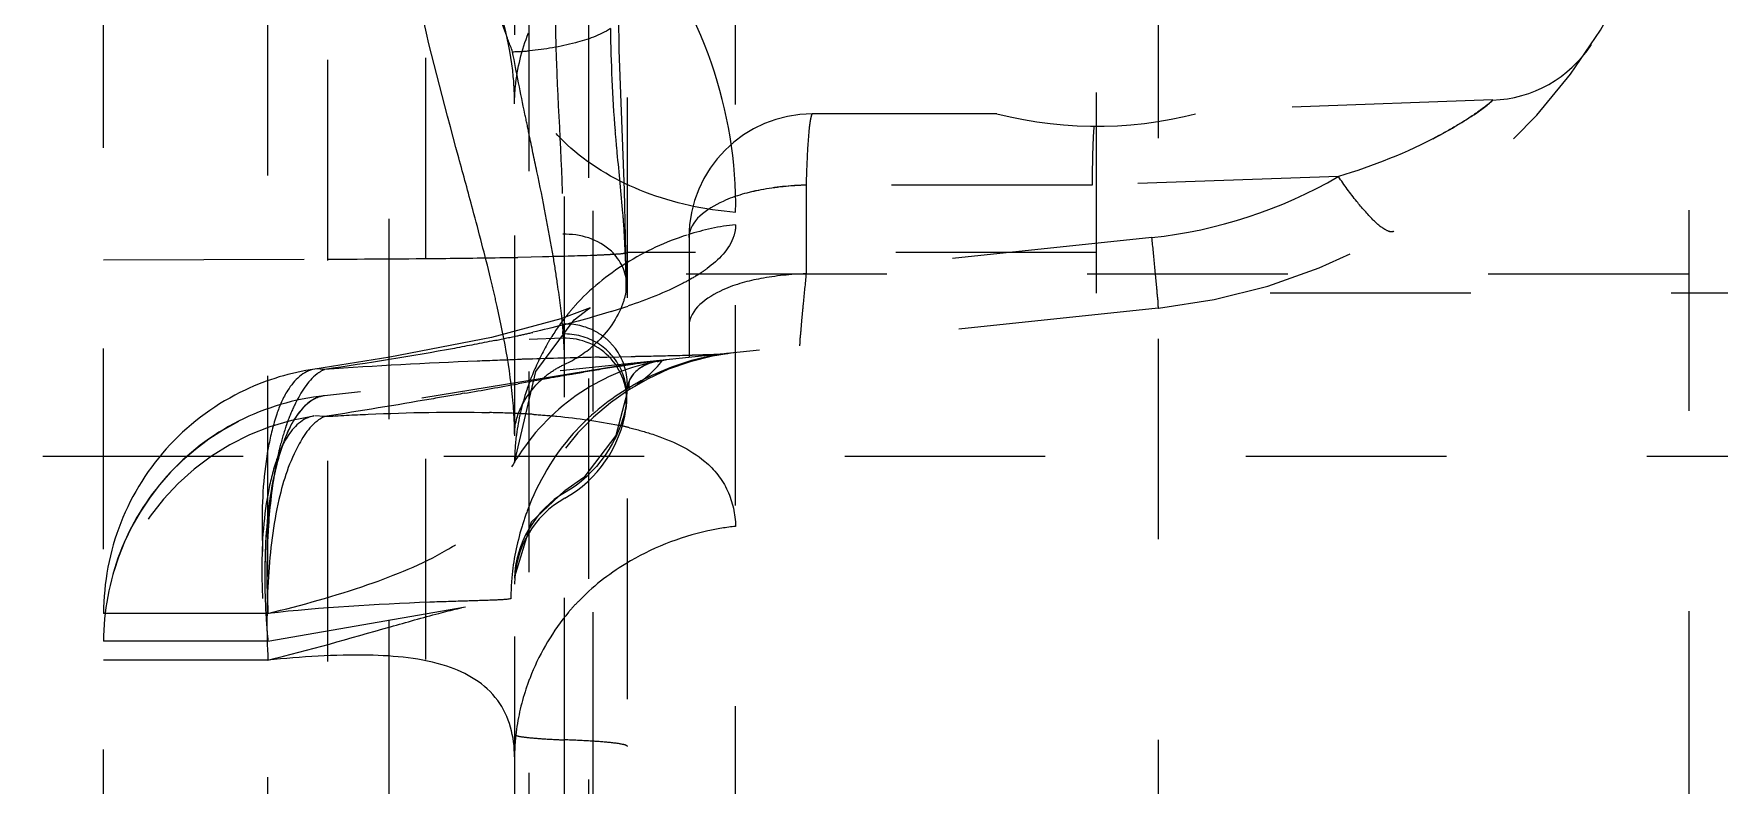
# Model space of a CAD drawing. Header units: millimetres. Extents: x 1147 to 12155, y -6137 to -4403.
# Drawn here: x 3290.88 to 3304.61, y -5295.61 to -5289.49 of the extents above; entities that cross this region are included whole.
import ezdxf

# ---------------------------------------------------------------- set-up
doc = ezdxf.new("R2010")
doc.units = ezdxf.units.MM
doc.header["$LTSCALE"] = 16.335
doc.linetypes.add('HIDDEN', pattern=[0.2, 0.1, -0.1])
doc.layers.add('DEFAULT_2', color=8, linetype='HIDDEN')

msp = doc.modelspace()

# ---------------------------------------------------------------- linework, layer by layer
at = {"layer": 'DEFAULT_2', "color": 8, "linetype": 'HIDDEN'}
for p, q in [((3293.277, -5402.415), (3293.277, -5115.128)), ((3295.718, -5399.454), (3295.718, -5118.089)), ((3295.207, -5396.995), (3295.207, -5120.548)), ((3294.799, -5121.249), (3294.799, -5396.294)), ((3292.79, -5388.654), (3292.79, -5127.217)), ((3295.437, -5127.584), (3295.437, -5389.959)), ((3294.918, -5388.619), (3294.918, -5128.948)), ((3295.401, -5128.948), (3295.401, -5388.595)), ((3291.451, -5388.431), (3291.451, -5129.112)), ((3304.365, -5261.525), (3304.365, -5343.234)), ((3300.043, -5262.572), (3300.043, -5348.033)), ((3296.6, -5303.135), (3296.6, -5269.401)), ((3293.777, -5384.107), (3293.777, -5273.351)), ((3294.074, -5273.351), (3294.074, -5384.107)), ((3299.539, -5291.603), (3299.539, -5281.221)), ((3302.766, -5290.03), (3300.469, -5290.111)), ((3298.728, -5290.143), (3297.226, -5290.143)), ((3297.174, -5290.724), (3297.174, -5291.446)), ((3299.504, -5290.724), (3297.174, -5290.724)), ((3301.51, -5290.654), (3299.504, -5290.724)), ((3296.221, -5291.149), (3296.221, -5292.127)), ((3299.991, -5291.15), (3297.174, -5291.446)), ((3299.539, -5291.272), (3295.718, -5291.272)), ((3276.086, -5291.384), (3291.451, -5291.332)), ((3291.451, -5291.332), (3293.277, -5291.326)), ((3294.934, -5291.31), (3294.825, -5291.312)), ((3295.027, -5291.308), (3294.934, -5291.31)), ((3304.365, -5291.45), (3294.799, -5291.45)), ((3295.707, -5291.593), (3295.712, -5291.534)), ((3315.656, -5291.603), (3299.539, -5291.603)), ((3300.043, -5291.725), (3293.252, -5292.439)), ((3295.175, -5291.814), (3294.611, -5291.964)), ((3295.414, -5291.723), (3295.175, -5291.814)), ((3295.401, -5291.731), (3295.414, -5291.723)), ((3295.192, -5291.971), (3294.918, -5291.981)), ((3295.491, -5292.125), (3295.552, -5292.124)), ((3295.552, -5292.124), (3295.75, -5292.119)), ((3295.657, -5292.196), (3293.164, -5292.604)), ((3293.178, -5292.221), (3293.178, -5292.221)), ((3293.252, -5292.225), (3293.178, -5292.221)), ((3296.035, -5292.147), (3295.657, -5292.196)), ((3295.975, -5292.153), (3295.967, -5292.159)), ((3296.081, -5292.142), (3296.033, -5292.147)), ((3294.948, -5292.32), (3294.828, -5292.342)), ((3295.075, -5292.298), (3294.948, -5292.32)), ((3295.715, -5292.422), (3295.718, -5292.345)), ((3295.712, -5292.444), (3295.712, -5292.447)), ((3293.172, -5292.603), (3293.171, -5292.603)), ((3293.252, -5292.608), (3293.172, -5292.603)), ((3268.086, -5292.931), (3315.656, -5292.931)), ((3295.207, -5293.214), (3294.935, -5293.468)), ((3295.207, -5293.214), (3295.208, -5293.229)), ((3295.363, -5293.106), (3295.208, -5293.214)), ((3294.935, -5293.468), (3294.799, -5293.914)), ((3292.79, -5294.439), (3294.799, -5294.087)), ((3292.79, -5294.212), (3291.451, -5294.212)), ((3292.79, -5294.439), (3291.451, -5294.439)), ((3292.79, -5294.593), (3291.451, -5294.593))]:
    msp.add_line(p, q, dxfattribs=at)
for points in [[(3295.712, -5291.529), (3295.695, -5290.768), (3295.651, -5289.622), (3295.649, -5289.351)], [(3294.799, -5292.983), (3294.973, -5292.241), (3295.285, -5291.822), (3295.401, -5291.731)], [(3294.611, -5291.964), (3293.784, -5292.126), (3293.171, -5292.222)], [(3295.963, -5292.162), (3295.974, -5292.158), (3296.029, -5292.148)], [(3295.967, -5292.159), (3295.963, -5292.162), (3295.975, -5292.157)], [(3295.712, -5292.447), (3295.712, -5292.455), (3295.718, -5292.341)], [(3295.714, -5292.424), (3295.625, -5292.762), (3295.363, -5293.106)]]:
    msp.add_lwpolyline(points, dxfattribs=at)
for centre, radius, start, end in [((3299.539, -5286.926), 4.826, 276, 84), ((3307.193, -5289.346), 11.613, 180.5056, 184.6183), ((3294.722, -5287.408), 2.23, 271.5619, 275.1126), ((3302.731, -5289.026), 1.006, 272, 326.6595), ((3297.226, -5291.149), 1.006, 90, 180), ((3299.539, -5286.926), 3.318, 255.8589, 286.279), ((3212.626, -5307.731), 84.115, 11.7428, 11.95277), ((3299.591, -5287.35), 3.821, 276, 300.1399), ((3296.861, -5293.202), 2.173, 107.5423, 122.1289), ((3292.856, -5155.565), 135.762, 270.17754, 270.58318), ((3293.437, -5210.222), 81.102, 270.56576, 270.9804), ((3295.548, -5290.269), 1.399, 301.6147, 303.2746), ((3295.661, -5290.44), 1.194, 303.2418, 306.2434), ((3296.606, -5292.89), 1.769, 137.9629, 140.9231), ((3293.972, -5286.565), 5.434, 287.2746, 288.8086), ((3296.673, -5292.942), 1.854, 140.9566, 147.8607), ((3291.731, -5277.764), 14.519, 281.5304, 282.2766), ((3292.103, -5279.477), 12.767, 282.2802, 282.876), ((3296.739, -5292.985), 1.933, 147.8322, 150.5368), ((3295.21, -5292.474), 0.503, 351.3925, 92), ((3295.218, -5292.361), 0.506, 50.6685, 61.7734), ((3296.81, -5294.087), 2.011, 96, 180), ((3296.803, -5293.02), 2.005, 150.5647, 158.4998), ((3297.051, -5356.827), 64.721, 91.38177, 91.86366), ((3294.813, -5291.325), 0.944, 294.7153, 311.6417), ((3295.577, -5268.976), 23.141, 271.5076, 271.6631), ((3293.467, -5294.231), 2.031, 98.3811, 115.1448), ((3296.414, -5339.034), 46.916, 92.3441, 93.8656), ((3296.614, -5343.56), 51.446, 91.9952, 92.3602), ((3296.761, -5347.704), 55.594, 91.8702, 91.9978), ((3295.534, -5292.871), 0.762, 125.0634, 135.0344), ((3306.065, -5354.603), 63.267, 99.83506, 100.00357), ((3301.973, -5331.023), 39.334, 99.6795, 99.8293), ((3299.034, -5313.656), 21.721, 98.9715, 99.7393), ((3297.869, -5306.299), 14.272, 98.546, 98.9567), ((3295.215, -5291.527), 1.006, 301.917, 321.7117), ((3257.2, -5080.727), 214.934, 279.9638, 280.08255), ((3296.836, -5293.034), 2.041, 158.4773, 161.6818), ((3296.822, -5294.19), 2.119, 117.1314, 121.7127), ((3293.462, -5294.593), 2.011, 98.5661, 179.9949), ((3293.453, -5294.435), 2.001, 116.8163, 179.9804), ((3294.391, -5301.655), 9.081, 87.1504, 88.7153), ((3294.454, -5300.316), 7.741, 86.2943, 87.1298), ((3294.712, -5292.399), 1.006, 299.4904, 351.3925), ((3295.024, -5295.633), 3.019, 76.3527, 78.0702), ((3295.603, -5293.974), 0.804, 119.4904, 180), ((3298.485, -5293.886), 5.704, 176.0659, 183.2745), ((3296.589, -5294.091), 1.82, 174.6683, 180.0692), ((3296.57, -5295.321), 1.739, 136.1944, 139.9878), ((3296.397, -5295.382), 1.598, 173.5685, 179.931)]:
    msp.add_arc(centre, radius, start, end, dxfattribs=at)
for points, knots in [([(3296.6, -5290.945), (3296.606, -5290.535), (3296.467, -5289.69), (3295.811, -5288.524), (3294.697, -5287.57), (3293.768, -5287.123), (3293.252, -5286.955)], [0, 0, 0, 0, 0.221331, 0.451107, 0.707238, 1, 1, 1, 1]), ([(3294.783, -5289.637), (3294.76, -5289.578), (3294.671, -5289.334), (3294.588, -5289.087), (3294.532, -5288.899)], [0, 0, 0, 0, 0.245764, 1, 1, 1, 1]), ([(3294.799, -5290.061), (3294.799, -5289.97), (3294.778, -5289.598), (3294.671, -5289.232), (3294.551, -5288.977)], [0, 0, 0, 0, 0.243939, 1, 1, 1, 1]), ([(3294.459, -5290.922), (3294.421, -5290.782), (3294.26, -5290.192), (3294.101, -5289.602), (3294.006, -5289.147)], [0, 0, 0, 0, 0.238692, 1, 1, 1, 1]), ([(3295.129, -5289.16), (3295.129, -5289.35), (3295.143, -5290.005), (3295.192, -5290.659), (3295.192, -5291.124)], [0, 0, 0, 0, 0.290021, 1, 1, 1, 1]), ([(3294.799, -5290.061), (3294.799, -5290.014), (3294.809, -5289.817), (3294.858, -5289.623), (3294.913, -5289.484)], [0, 0, 0, 0, 0.239256, 1, 1, 1, 1]), ([(3296.6, -5290.946), (3296.348, -5290.926), (3295.865, -5290.822), (3295.261, -5290.481), (3294.888, -5290.01), (3294.799, -5289.655), (3294.799, -5289.497)], [0, 0, 0, 0, 0.301419, 0.580465, 0.810595, 1, 1, 1, 1]), ([(3295.58, -5289.449), (3295.494, -5289.505), (3295.272, -5289.58), (3295.046, -5289.618), (3294.921, -5289.629)], [0, 0, 0, 0, 0.448506, 1, 1, 1, 1]), ([(3294.918, -5290.31), (3294.907, -5290.255), (3294.859, -5290.031), (3294.814, -5289.807), (3294.783, -5289.637)], [0, 0, 0, 0, 0.245264, 1, 1, 1, 1]), ([(3302.766, -5290.03), (3302.769, -5290.03), (3302.751, -5290.048), (3302.727, -5290.067), (3302.627, -5290.144), (3302.498, -5290.226), (3302.129, -5290.438), (3301.792, -5290.568), (3301.51, -5290.654)], [0, 0, 0, 0, 0.005533, 0.026467, 0.109374, 0.230715, 0.37271, 1, 1, 1, 1]), ([(3302.281, -5290.346), (3302.388, -5290.291), (3302.551, -5290.194), (3302.71, -5290.087), (3302.76, -5290.039)], [0, 0, 0, 0, 0.632964, 1, 1, 1, 1]), ([(3297.226, -5290.143), (3297.222, -5290.143), (3297.215, -5290.161), (3297.209, -5290.188), (3297.201, -5290.239), (3297.191, -5290.339), (3297.181, -5290.504), (3297.176, -5290.645), (3297.174, -5290.724)], [0, 0, 0, 0, 0.022246, 0.075362, 0.160673, 0.277055, 0.593915, 1, 1, 1, 1]), ([(3295.617, -5290.281), (3295.622, -5290.341), (3295.642, -5290.566), (3295.666, -5290.789), (3295.679, -5290.954)], [0, 0, 0, 0, 0.266691, 1, 1, 1, 1]), ([(3299.519, -5290.244), (3299.516, -5290.273), (3299.507, -5290.433), (3299.505, -5290.593), (3299.504, -5290.724)], [0, 0, 0, 0, 0.182674, 1, 1, 1, 1]), ([(3295.149, -5291.531), (3295.139, -5291.458), (3295.09, -5291.151), (3295.03, -5290.845), (3294.981, -5290.612)], [0, 0, 0, 0, 0.235538, 1, 1, 1, 1]), ([(3297.174, -5290.724), (3297.05, -5290.727), (3296.815, -5290.753), (3296.48, -5290.839), (3296.221, -5291.015), (3296.221, -5291.149)], [0, 0, 0, 0, 0.337798, 0.632546, 1, 1, 1, 1]), ([(3297.174, -5290.724), (3297.132, -5290.725), (3296.972, -5290.733), (3296.813, -5290.757), (3296.698, -5290.787)], [0, 0, 0, 0, 0.258796, 1, 1, 1, 1]), ([(3301.962, -5291.099), (3301.943, -5291.111), (3301.868, -5291.08), (3301.776, -5290.993), (3301.645, -5290.844), (3301.558, -5290.723), (3301.51, -5290.654)], [0, 0, 0, 0, 0.10376, 0.308111, 0.614404, 1, 1, 1, 1]), ([(3294.645, -5291.659), (3294.632, -5291.6), (3294.573, -5291.353), (3294.509, -5291.108), (3294.459, -5290.922)], [0, 0, 0, 0, 0.241568, 1, 1, 1, 1]), ([(3295.679, -5290.954), (3295.684, -5291.011), (3295.698, -5291.224), (3295.705, -5291.438), (3295.707, -5291.593)], [0, 0, 0, 0, 0.269748, 1, 1, 1, 1]), ([(3295.712, -5291.534), (3295.713, -5291.434), (3295.591, -5291.193), (3295.332, -5291.12), (3295.192, -5291.124)], [0, 0, 0, 0, 0.416109, 1, 1, 1, 1]), ([(3296.6, -5291.046), (3296.6, -5291.077), (3296.575, -5291.223), (3296.459, -5291.335), (3296.367, -5291.403)], [0, 0, 0, 0, 0.213021, 1, 1, 1, 1]), ([(3300.043, -5291.725), (3300.047, -5291.725), (3300.039, -5291.704), (3300.044, -5291.682), (3300.036, -5291.629), (3300.032, -5291.564), (3300.023, -5291.48), (3300.01, -5291.34), (3299.999, -5291.228), (3299.991, -5291.15)], [0, 0, 0, 0, 0.017605, 0.069401, 0.154448, 0.271214, 0.417337, 0.590264, 1, 1, 1, 1]), ([(3295.541, -5291.292), (3295.508, -5291.294), (3295.337, -5291.301), (3295.166, -5291.305), (3295.027, -5291.308)], [0, 0, 0, 0, 0.192195, 1, 1, 1, 1]), ([(3295.718, -5291.274), (3295.718, -5291.278), (3295.695, -5291.279), (3295.669, -5291.285), (3295.609, -5291.288), (3295.566, -5291.291), (3295.541, -5291.292)], [0, 0, 0, 0, 0.067774, 0.256904, 0.568117, 1, 1, 1, 1]), ([(3295.2, -5291.988), (3295.198, -5291.952), (3295.186, -5291.799), (3295.166, -5291.647), (3295.149, -5291.531)], [0, 0, 0, 0, 0.236348, 1, 1, 1, 1]), ([(3296.281, -5291.461), (3296.244, -5291.484), (3296.066, -5291.583), (3295.875, -5291.657), (3295.724, -5291.708)], [0, 0, 0, 0, 0.216345, 1, 1, 1, 1]), ([(3297.174, -5291.446), (3297.05, -5291.449), (3296.815, -5291.475), (3296.48, -5291.56), (3296.221, -5291.736), (3296.221, -5291.87)], [0, 0, 0, 0, 0.337848, 0.632617, 1, 1, 1, 1]), ([(3297.174, -5291.446), (3297.166, -5291.526), (3297.155, -5291.639), (3297.141, -5291.781), (3297.133, -5291.867), (3297.129, -5291.934), (3297.121, -5291.989), (3297.125, -5292.01), (3297.118, -5292.033), (3297.121, -5292.033)], [0, 0, 0, 0, 0.408064, 0.580642, 0.727298, 0.844817, 0.930591, 0.982688, 1, 1, 1, 1]), ([(3294.799, -5292.752), (3294.799, -5292.669), (3294.78, -5292.3), (3294.709, -5291.937), (3294.645, -5291.659)], [0, 0, 0, 0, 0.226593, 1, 1, 1, 1]), ([(3295.707, -5291.593), (3295.699, -5291.632), (3295.65, -5291.797), (3295.541, -5291.941), (3295.443, -5292.029)], [0, 0, 0, 0, 0.230982, 1, 1, 1, 1]), ([(3295.586, -5291.753), (3295.537, -5291.769), (3295.326, -5291.831), (3295.112, -5291.885), (3294.948, -5291.922)], [0, 0, 0, 0, 0.233007, 1, 1, 1, 1]), ([(3294.633, -5291.99), (3294.525, -5292.012), (3294.067, -5292.101), (3293.605, -5292.174), (3293.252, -5292.225)], [0, 0, 0, 0, 0.235505, 1, 1, 1, 1]), ([(3295.718, -5292.345), (3295.718, -5292.242), (3295.668, -5292.096), (3295.569, -5291.995), (3295.539, -5291.97)], [0, 0, 0, 0, 0.723457, 1, 1, 1, 1]), ([(3295.707, -5292.51), (3295.721, -5292.415), (3295.693, -5292.214), (3295.558, -5292.062), (3295.476, -5292.012)], [0, 0, 0, 0, 0.499655, 1, 1, 1, 1]), ([(3295.75, -5292.119), (3295.79, -5292.118), (3295.936, -5292.115), (3296.081, -5292.112), (3296.186, -5292.109)], [0, 0, 0, 0, 0.27988, 1, 1, 1, 1]), ([(3296.548, -5292.093), (3296.491, -5292.099), (3296.251, -5292.137), (3296.019, -5292.221), (3295.855, -5292.305)], [0, 0, 0, 0, 0.23968, 1, 1, 1, 1]), ([(3296.249, -5292.107), (3296.282, -5292.106), (3296.382, -5292.103), (3296.482, -5292.1), (3296.548, -5292.093)], [0, 0, 0, 0, 0.330844, 1, 1, 1, 1]), ([(3293.171, -5292.222), (3293.079, -5292.236), (3292.946, -5292.372), (3292.851, -5292.604), (3292.758, -5292.978), (3292.728, -5293.525), (3292.76, -5293.98), (3292.79, -5294.212)], [0, 0, 0, 0, 0.131246, 0.232223, 0.358996, 0.669871, 1, 1, 1, 1]), ([(3293.252, -5292.225), (3293.229, -5292.234), (3293.125, -5292.301), (3293.058, -5292.411), (3293.015, -5292.499)], [0, 0, 0, 0, 0.196296, 1, 1, 1, 1]), ([(3296.081, -5292.142), (3295.863, -5292.165), (3295.414, -5292.31), (3294.873, -5292.784), (3294.554, -5293.435), (3294.483, -5293.911), (3294.487, -5294.142)], [0, 0, 0, 0, 0.235721, 0.49165, 0.751885, 1, 1, 1, 1]), ([(3296.029, -5292.148), (3295.948, -5292.156), (3295.82, -5292.189), (3295.739, -5292.293), (3295.726, -5292.333)], [0, 0, 0, 0, 0.658144, 1, 1, 1, 1]), ([(3296.029, -5292.148), (3295.996, -5292.151), (3295.938, -5292.161), (3295.832, -5292.198), (3295.75, -5292.267), (3295.726, -5292.34), (3295.73, -5292.37), (3295.738, -5292.375)], [0, 0, 0, 0, 0.236479, 0.429352, 0.817085, 0.934242, 1, 1, 1, 1]), ([(3296.033, -5292.147), (3296.011, -5292.15), (3295.916, -5292.161), (3295.821, -5292.175), (3295.748, -5292.186)], [0, 0, 0, 0, 0.232059, 1, 1, 1, 1]), ([(3295.726, -5292.333), (3295.722, -5292.343), (3295.713, -5292.361), (3295.731, -5292.375), (3295.738, -5292.375)], [0, 0, 0, 0, 0.613443, 1, 1, 1, 1]), ([(3293.252, -5292.439), (3293.16, -5292.449), (3293.021, -5292.577), (3292.916, -5292.805), (3292.806, -5293.178), (3292.752, -5293.734), (3292.768, -5294.199), (3292.79, -5294.439)], [0, 0, 0, 0, 0.128273, 0.227623, 0.353223, 0.665031, 1, 1, 1, 1]), ([(3293.251, -5292.439), (3293.229, -5292.442), (3293.121, -5292.471), (3293.044, -5292.566), (3292.999, -5292.641)], [0, 0, 0, 0, 0.204185, 1, 1, 1, 1]), ([(3293.252, -5292.439), (3293.229, -5292.442), (3293.121, -5292.471), (3293.044, -5292.566), (3292.999, -5292.641)], [0, 0, 0, 0, 0.204182, 1, 1, 1, 1]), ([(3294.389, -5292.419), (3294.3, -5292.435), (3293.921, -5292.501), (3293.542, -5292.563), (3293.252, -5292.608)], [0, 0, 0, 0, 0.236368, 1, 1, 1, 1]), ([(3295.707, -5292.51), (3295.707, -5292.505), (3295.709, -5292.476), (3295.713, -5292.447), (3295.715, -5292.422)], [0, 0, 0, 0, 0.155804, 1, 1, 1, 1]), ([(3293.165, -5292.604), (3293.072, -5292.618), (3292.94, -5292.755), (3292.845, -5292.988), (3292.755, -5293.362), (3292.726, -5293.908), (3292.759, -5294.361), (3292.79, -5294.593)], [0, 0, 0, 0, 0.131517, 0.232627, 0.359509, 0.670285, 1, 1, 1, 1]), ([(3292.999, -5292.641), (3292.984, -5292.667), (3292.92, -5292.79), (3292.879, -5292.923), (3292.854, -5293.029)], [0, 0, 0, 0, 0.214409, 1, 1, 1, 1]), ([(3292.999, -5292.641), (3292.984, -5292.667), (3292.92, -5292.79), (3292.879, -5292.923), (3292.854, -5293.029)], [0, 0, 0, 0, 0.21441, 1, 1, 1, 1]), ([(3293.252, -5292.608), (3293.159, -5292.65), (3292.995, -5292.881), (3292.916, -5293.127), (3292.88, -5293.283)], [0, 0, 0, 0, 0.387814, 1, 1, 1, 1]), ([(3292.952, -5292.644), (3292.946, -5292.662), (3292.919, -5292.739), (3292.897, -5292.818), (3292.882, -5292.879)], [0, 0, 0, 0, 0.235385, 1, 1, 1, 1]), ([(3293.252, -5292.608), (3293.37, -5292.601), (3293.817, -5292.578), (3294.265, -5292.568), (3294.594, -5292.576)], [0, 0, 0, 0, 0.265624, 1, 1, 1, 1]), ([(3294.955, -5292.591), (3295.018, -5292.595), (3295.25, -5292.614), (3295.482, -5292.645), (3295.648, -5292.68)], [0, 0, 0, 0, 0.272209, 1, 1, 1, 1]), ([(3295.736, -5292.7), (3295.799, -5292.715), (3296.015, -5292.776), (3296.227, -5292.871), (3296.349, -5292.974)], [0, 0, 0, 0, 0.29025, 1, 1, 1, 1]), ([(3292.882, -5292.879), (3292.871, -5292.926), (3292.828, -5293.129), (3292.805, -5293.336), (3292.794, -5293.495)], [0, 0, 0, 0, 0.231758, 1, 1, 1, 1]), ([(3292.854, -5293.029), (3292.842, -5293.077), (3292.799, -5293.288), (3292.778, -5293.504), (3292.77, -5293.669)], [0, 0, 0, 0, 0.229695, 1, 1, 1, 1]), ([(3292.854, -5293.029), (3292.842, -5293.077), (3292.799, -5293.288), (3292.778, -5293.504), (3292.77, -5293.669)], [0, 0, 0, 0, 0.229695, 1, 1, 1, 1]), ([(3292.79, -5294.212), (3293.065, -5294.145), (3293.563, -5294.007), (3294.134, -5293.777), (3294.479, -5293.548), (3294.704, -5293.334), (3294.799, -5293.118), (3294.799, -5292.983)], [0, 0, 0, 0, 0.34124, 0.624129, 0.739306, 0.837857, 1, 1, 1, 1]), ([(3296.349, -5292.974), (3296.427, -5293.039), (3296.556, -5293.202), (3296.596, -5293.404), (3296.6, -5293.503)], [0, 0, 0, 0, 0.504632, 1, 1, 1, 1]), ([(3292.88, -5293.283), (3292.832, -5293.49), (3292.781, -5293.928), (3292.778, -5294.367), (3292.79, -5294.593)], [0, 0, 0, 0, 0.484404, 1, 1, 1, 1]), ([(3294.904, -5293.372), (3294.887, -5293.417), (3294.827, -5293.595), (3294.789, -5293.782), (3294.776, -5293.921)], [0, 0, 0, 0, 0.256071, 1, 1, 1, 1]), ([(3296.6, -5293.503), (3296.524, -5293.511), (3296.211, -5293.562), (3295.91, -5293.683), (3295.705, -5293.808)], [0, 0, 0, 0, 0.240081, 1, 1, 1, 1]), ([(3292.77, -5293.669), (3292.761, -5293.863), (3292.764, -5294.12), (3292.784, -5294.377), (3292.79, -5294.439)], [0, 0, 0, 0, 0.754612, 1, 1, 1, 1]), ([(3292.77, -5293.669), (3292.761, -5293.863), (3292.764, -5294.12), (3292.784, -5294.377), (3292.79, -5294.439)], [0, 0, 0, 0, 0.754612, 1, 1, 1, 1]), ([(3294.416, -5294.111), (3294.313, -5294.114), (3293.771, -5294.131), (3293.228, -5294.164), (3292.79, -5294.212)], [0, 0, 0, 0, 0.189105, 1, 1, 1, 1]), ([(3292.79, -5294.593), (3293.125, -5294.51), (3293.587, -5294.378), (3294.151, -5294.218), (3294.385, -5294.16), (3294.487, -5294.142)], [0, 0, 0, 0, 0.588851, 0.821718, 1, 1, 1, 1]), ([(3294.768, -5294.093), (3294.726, -5294.1), (3294.608, -5294.105), (3294.49, -5294.109), (3294.416, -5294.111)], [0, 0, 0, 0, 0.366777, 1, 1, 1, 1]), ([(3294.247, -5294.642), (3294.042, -5294.576), (3293.547, -5294.532), (3293.062, -5294.565), (3292.79, -5294.593)], [0, 0, 0, 0, 0.440601, 1, 1, 1, 1]), ([(3294.799, -5295.38), (3294.799, -5295.22), (3294.713, -5294.873), (3294.405, -5294.694), (3294.247, -5294.642)], [0, 0, 0, 0, 0.489768, 1, 1, 1, 1]), ([(3294.937, -5294.705), (3294.921, -5294.746), (3294.861, -5294.907), (3294.823, -5295.076), (3294.809, -5295.203)], [0, 0, 0, 0, 0.256775, 1, 1, 1, 1]), ([(3294.799, -5295.199), (3294.799, -5295.202), (3294.813, -5295.207), (3294.848, -5295.216), (3294.931, -5295.226), (3295.055, -5295.235), (3295.153, -5295.24), (3295.207, -5295.242)], [0, 0, 0, 0, 0.024489, 0.081875, 0.290439, 0.604744, 1, 1, 1, 1]), ([(3295.718, -5295.296), (3295.718, -5295.292), (3295.703, -5295.284), (3295.661, -5295.274), (3295.559, -5295.261), (3295.402, -5295.25), (3295.277, -5295.244), (3295.207, -5295.242)], [0, 0, 0, 0, 0.022654, 0.074891, 0.275583, 0.597342, 1, 1, 1, 1])]:
    msp.add_open_spline(points, degree=3, knots=knots, dxfattribs=at)
for points in [[(3296.6, -5291.046), (3296.468, -5291.059), (3296.338, -5291.088), (3296.212, -5291.128)], [(3301.962, -5291.099), (3301.951, -5291.106), (3301.936, -5291.105), (3301.923, -5291.101)], [(3295.705, -5291.362), (3295.554, -5291.457), (3295.412, -5291.572), (3295.292, -5291.705)], [(3295.196, -5291.888), (3295.197, -5291.877), (3295.198, -5291.866), (3295.198, -5291.855)], [(3295.458, -5291.915), (3295.379, -5291.873), (3295.287, -5291.852), (3295.198, -5291.855)], [(3295.192, -5291.936), (3295.192, -5291.92), (3295.195, -5291.904), (3295.196, -5291.888)], [(3295.476, -5292.012), (3295.393, -5291.961), (3295.29, -5291.933), (3295.192, -5291.936)], [(3295.207, -5292.183), (3295.207, -5292.118), (3295.204, -5292.053), (3295.2, -5291.988)], [(3295.096, -5292.247), (3295.131, -5292.223), (3295.168, -5292.201), (3295.207, -5292.183)], [(3292.604, -5292.393), (3292.377, -5292.5), (3292.166, -5292.653), (3291.994, -5292.837)], [(3294.898, -5292.392), (3294.859, -5292.511), (3294.83, -5292.633), (3294.814, -5292.757)], [(3294.855, -5292.527), (3294.89, -5292.455), (3294.938, -5292.389), (3294.994, -5292.332)], [(3295.708, -5292.388), (3295.549, -5292.486), (3295.401, -5292.607), (3295.277, -5292.747)], [(3293.251, -5292.439), (3293.009, -5292.465), (3292.768, -5292.536), (3292.551, -5292.646)], [(3293.015, -5292.499), (3292.991, -5292.546), (3292.971, -5292.595), (3292.952, -5292.644)], [(3294.799, -5292.752), (3294.799, -5292.675), (3294.821, -5292.596), (3294.855, -5292.527)], [(3295.707, -5292.51), (3295.663, -5292.798), (3295.462, -5293.086), (3295.207, -5293.229)], [(3292.551, -5292.646), (3292.332, -5292.757), (3292.131, -5292.911), (3291.967, -5293.094)], [(3294.814, -5292.757), (3294.804, -5292.832), (3294.799, -5292.908), (3294.799, -5292.983)], [(3295.277, -5292.747), (3295.116, -5292.928), (3294.99, -5293.145), (3294.904, -5293.372)], [(3291.994, -5292.837), (3291.822, -5293.02), (3291.683, -5293.24), (3291.591, -5293.474)], [(3291.967, -5293.094), (3291.803, -5293.276), (3291.671, -5293.491), (3291.584, -5293.72)], [(3295.207, -5293.229), (3294.973, -5293.36), (3294.799, -5293.655), (3294.799, -5293.924)], [(3291.591, -5293.474), (3291.499, -5293.707), (3291.451, -5293.962), (3291.451, -5294.212)], [(3291.584, -5293.72), (3291.497, -5293.948), (3291.451, -5294.196), (3291.451, -5294.439)], [(3295.705, -5293.808), (3295.563, -5293.894), (3295.43, -5293.998), (3295.316, -5294.117)], [(3295.239, -5294.203), (3295.113, -5294.352), (3295.011, -5294.525), (3294.937, -5294.705)]]:
    msp.add_open_spline(points, degree=3, dxfattribs=at)

doc.saveas('drawing.dxf')
